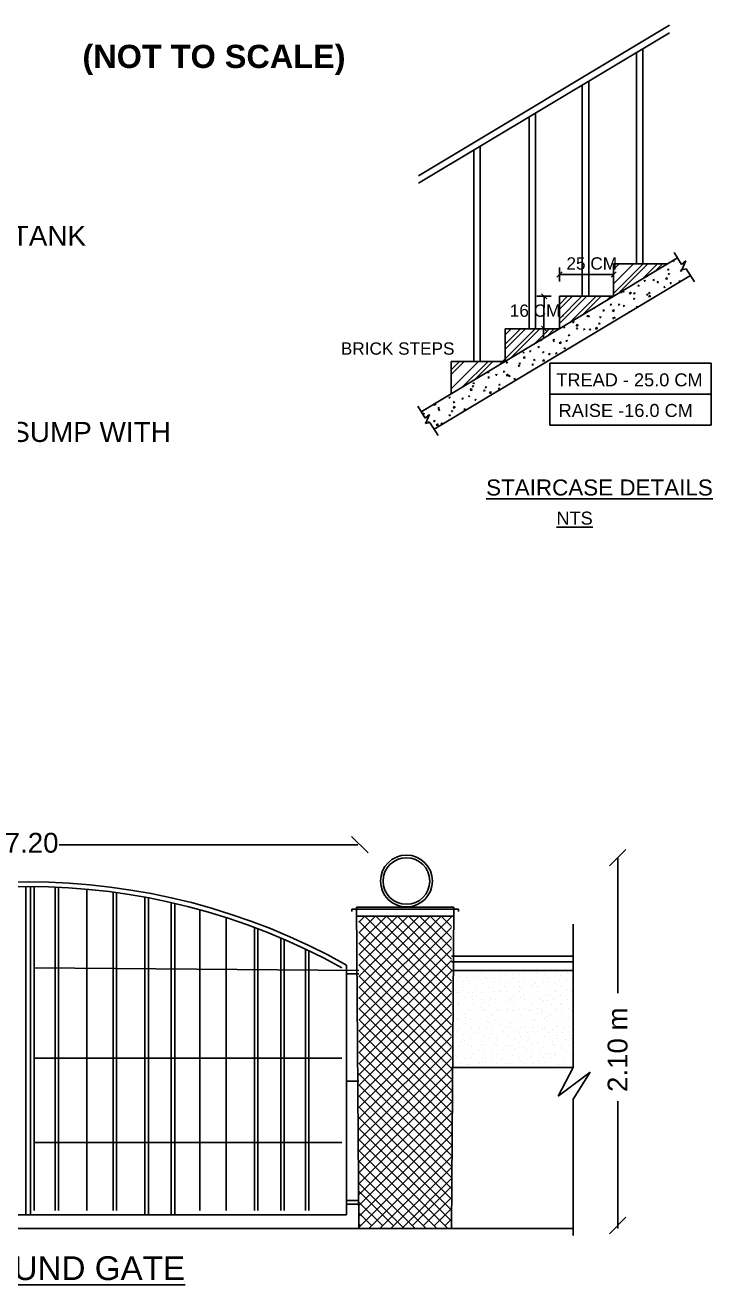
# Model space of a CAD drawing. Header units: metres. Extents: x 0 to 298, y 0 to 162.
# Drawn here: x 120.85 to 131.56, y 96.11 to 115.72 of the extents above; entities that cross this region are included whole.
import ezdxf

# ---------------------------------------------------------------- set-up
doc = ezdxf.new("R2010")
doc.units = ezdxf.units.M
doc.header["$MEASUREMENT"] = 0
doc.styles.add('ld', font='arial.ttf')
doc.styles.add('style1', font='arial.ttf')
doc.styles.add('style3', font='arialbd.ttf', dxfattribs={"height": 7})

msp = doc.modelspace()

# ---------------------------------------------------------------- linework, layer by layer
at = {"linetype": 'ByBlock'}
for p, q in [((126.97867, 113.37862), (130.88644, 115.72327)), ((126.97867, 113.26054), (130.88644, 115.6052)), ((130.47041, 112.00705), (130.47041, 115.35558)), ((130.36916, 112.00705), (130.36916, 115.29483)), ((129.52541, 111.5008), (129.52541, 114.78858)), ((129.62666, 111.5008), (129.62666, 114.84933)), ((128.69811, 110.99455), (128.69811, 114.28233)), ((128.79936, 110.99455), (128.79936, 114.34308)), ((127.83791, 110.4883), (127.83791, 113.77608)), ((127.93916, 110.4883), (127.93916, 113.83683)), ((127.02131, 109.70446), (131.01064, 112.09806)), ((130.93247, 112.05115), (130.94544, 112.0424)), ((130.93745, 112.05414), (130.95114, 112.0594)), ((130.9454, 112.04218), (130.95111, 112.05918)), ((130.95734, 112.18519), (131.07266, 111.99666)), ((131.07266, 111.99666), (131.13817, 112.05165)), ((131.13817, 112.05165), (131.07528, 111.91548)), ((127.22122, 109.43082), (131.21055, 111.82441)), ((129.21164, 111.88113), (129.13128, 111.80077)), ((129.97503, 111.80077), (130.05539, 111.88113)), ((130.01521, 112.00705), (130.85896, 112.00705)), ((130.01521, 111.5008), (130.01521, 112.00705)), ((130.01521, 111.9944), (130.02786, 112.00705)), ((130.01521, 111.54693), (130.47533, 112.00705)), ((130.01521, 111.91982), (130.10244, 112.00705)), ((130.01521, 111.69609), (130.32617, 112.00705)), ((130.08632, 111.54346), (130.5499, 112.00705)), ((130.45921, 111.7672), (130.69906, 112.00705)), ((130.54032, 111.81586), (130.54635, 111.81493)), ((130.54631, 111.81475), (130.5458, 111.81915)), ((130.64565, 111.87906), (130.77364, 112.00705)), ((130.85397, 111.91253), (130.86752, 111.92869)), ((130.85397, 111.91253), (130.87078, 111.91106)), ((130.86302, 111.84789), (130.88271, 111.85545)), ((130.86302, 111.84789), (130.87701, 111.83845)), ((130.87074, 111.91084), (130.86749, 111.92847)), ((130.87697, 111.83824), (130.88267, 111.85523)), ((131.05569, 111.89488), (131.06925, 111.91104)), ((131.05569, 111.89488), (131.07251, 111.89341)), ((131.07247, 111.89319), (131.06922, 111.91082)), ((131.07528, 111.91548), (131.14341, 111.9312)), ((131.14341, 111.9312), (131.27183, 111.72694)), ((130.39039, 111.66647), (130.41008, 111.67403)), ((130.39039, 111.66647), (130.40438, 111.65703)), ((130.40435, 111.65681), (130.41005, 111.67381)), ((130.48953, 111.73628), (130.50309, 111.75244)), ((130.48953, 111.73628), (130.50634, 111.73481)), ((130.5063, 111.73459), (130.50305, 111.75222)), ((130.6267, 111.75718), (130.6464, 111.76474)), ((130.6267, 111.75718), (130.64069, 111.74774)), ((130.64066, 111.74752), (130.64636, 111.76452)), ((130.69126, 111.71863), (130.70482, 111.73479)), ((130.69126, 111.71863), (130.70807, 111.71716)), ((130.70803, 111.71694), (130.70478, 111.73457)), ((130.79458, 111.64394), (130.81428, 111.6515)), ((130.79458, 111.64394), (130.80857, 111.63451)), ((130.80854, 111.63429), (130.81424, 111.65128)), ((130.8215, 111.77225), (130.84341, 111.79508)), ((130.8215, 111.77225), (130.84651, 111.76837)), ((130.84647, 111.7682), (130.84337, 111.79491)), ((130.89299, 111.70098), (130.90655, 111.71714)), ((130.89299, 111.70098), (130.9098, 111.69951)), ((130.90976, 111.69929), (130.90651, 111.71692)), ((131.0309, 111.73465), (131.05059, 111.74221)), ((131.0309, 111.73465), (131.04489, 111.72522)), ((131.04485, 111.725), (131.05055, 111.74199)), ((128.9732, 111.46062), (128.89284, 111.54098)), ((128.93302, 111.5008), (128.92146, 110.84455)), ((129.17146, 110.99455), (129.17146, 111.5008)), ((129.17146, 111.5008), (130.01521, 111.5008)), ((129.17146, 111.15065), (129.52161, 111.5008)), ((129.17146, 111.37438), (129.29788, 111.5008)), ((129.17146, 111.2998), (129.37245, 111.5008)), ((129.17146, 111.07607), (129.59619, 111.5008)), ((129.34054, 111.096), (129.74534, 111.5008)), ((129.52699, 111.20786), (129.81992, 111.5008)), ((129.89987, 111.4316), (129.96908, 111.5008)), ((130.1251, 111.56002), (130.13643, 111.57353)), ((130.1251, 111.56002), (130.14191, 111.55855)), ((130.14187, 111.55833), (130.1388, 111.57495)), ((130.15408, 111.57576), (130.17377, 111.58331)), ((130.15408, 111.57576), (130.16807, 111.56632)), ((130.16803, 111.5661), (130.17374, 111.5831)), ((130.25846, 111.54483), (130.28037, 111.56767)), ((130.25846, 111.54483), (130.28348, 111.54096)), ((130.28344, 111.54078), (130.28033, 111.56749)), ((130.32196, 111.46252), (130.34165, 111.47008)), ((130.32196, 111.46252), (130.33595, 111.45308)), ((130.32682, 111.54237), (130.34038, 111.55853)), ((130.32682, 111.54237), (130.34364, 111.5409)), ((130.33591, 111.45286), (130.34162, 111.46986)), ((130.3436, 111.54068), (130.34035, 111.55831)), ((130.52855, 111.52472), (130.54211, 111.54088)), ((130.52855, 111.52472), (130.54536, 111.52325)), ((130.54533, 111.52303), (130.54208, 111.54066)), ((130.55827, 111.55323), (130.57796, 111.56079)), ((130.55827, 111.55323), (130.57226, 111.54379)), ((130.55863, 111.49828), (130.58053, 111.52111)), ((130.55863, 111.49828), (130.58364, 111.4944)), ((130.57223, 111.54358), (130.57793, 111.56057)), ((130.5836, 111.49423), (130.58049, 111.52094)), ((129.70667, 111.31567), (129.72044, 111.31354)), ((129.7204, 111.31336), (129.71926, 111.32323)), ((129.84933, 111.2811), (129.86903, 111.28865)), ((129.84933, 111.2811), (129.86332, 111.27166)), ((129.86329, 111.27144), (129.86899, 111.28844)), ((129.96239, 111.36612), (129.97595, 111.38227)), ((129.96239, 111.36612), (129.9792, 111.36465)), ((129.97916, 111.36443), (129.97591, 111.38206)), ((129.99559, 111.27086), (130.0175, 111.29369)), ((129.99559, 111.27086), (130.0206, 111.26698)), ((130.02056, 111.26681), (130.01746, 111.29352)), ((130.08565, 111.37181), (130.10534, 111.37937)), ((130.08565, 111.37181), (130.09964, 111.36237)), ((130.0996, 111.36215), (130.1053, 111.37915)), ((130.16412, 111.34847), (130.17768, 111.36463)), ((130.16412, 111.34847), (130.18093, 111.347)), ((130.18089, 111.34678), (130.17764, 111.36441)), ((130.25353, 111.25857), (130.27322, 111.26613)), ((130.25353, 111.25857), (130.2601, 111.25414)), ((130.27154, 111.26101), (130.27318, 111.26591)), ((130.36585, 111.33082), (130.37941, 111.34698)), ((130.36585, 111.33082), (130.38266, 111.32935)), ((130.38262, 111.32913), (130.37937, 111.34676)), ((128.89284, 111.03473), (128.9732, 110.95437)), ((129.23352, 111.0136), (129.24708, 111.02976)), ((129.25029, 111.01191), (129.24704, 111.02954)), ((129.37671, 111.09967), (129.3964, 111.10723)), ((129.37671, 111.09967), (129.3907, 111.09024)), ((129.39066, 111.09002), (129.39636, 111.10701)), ((129.43256, 111.04345), (129.45446, 111.06628)), ((129.43256, 111.04345), (129.45757, 111.03957)), ((129.45753, 111.03939), (129.45442, 111.0661)), ((129.59795, 111.18986), (129.61151, 111.20602)), ((129.59795, 111.18986), (129.61477, 111.18839)), ((129.61473, 111.18817), (129.61148, 111.2058)), ((129.61302, 111.19038), (129.63271, 111.19794)), ((129.61302, 111.19038), (129.62701, 111.18095)), ((129.62697, 111.18073), (129.63268, 111.19772)), ((129.7809, 111.07715), (129.80059, 111.08471)), ((129.7809, 111.07715), (129.79489, 111.06771)), ((129.79485, 111.06749), (129.80056, 111.08449)), ((129.79968, 111.17221), (129.81324, 111.18837)), ((129.79968, 111.17221), (129.81649, 111.17074)), ((129.81646, 111.17052), (129.81321, 111.18815)), ((130.00141, 111.15456), (130.01497, 111.17072)), ((130.00141, 111.15456), (130.01822, 111.15309)), ((130.01819, 111.15287), (130.01494, 111.1705)), ((130.01721, 111.16786), (130.03691, 111.17542)), ((130.01721, 111.16786), (130.0312, 111.15842)), ((130.03117, 111.1582), (130.03687, 111.1752)), ((128.22188, 110.4248), (128.79163, 110.99455)), ((128.32771, 110.4883), (128.32771, 110.99455)), ((128.32771, 110.9781), (128.34416, 110.99455)), ((128.32771, 110.75436), (128.56789, 110.99455)), ((128.32771, 110.90352), (128.41874, 110.99455)), ((128.32771, 110.67979), (128.64247, 110.99455)), ((128.32771, 110.99455), (129.17146, 110.99455)), ((128.40832, 110.53667), (128.8662, 110.99455)), ((128.78121, 110.7604), (129.01536, 110.99455)), ((128.96765, 110.87226), (129.08994, 110.99455)), ((129.07081, 110.8197), (129.08437, 110.83586)), ((129.08759, 110.81801), (129.08434, 110.83564)), ((129.23352, 111.0136), (129.25033, 111.01213)), ((129.30828, 110.89572), (129.32797, 110.90328)), ((129.30828, 110.89572), (129.32227, 110.88629)), ((129.32223, 110.88607), (129.32793, 110.90306)), ((129.43525, 110.99596), (129.44881, 111.01211)), ((129.43525, 110.99596), (129.45206, 110.99448)), ((129.45202, 110.99427), (129.44877, 111.0119)), ((129.54459, 110.98643), (129.56428, 110.99399)), ((129.54459, 110.98643), (129.55858, 110.977)), ((129.55854, 110.97678), (129.56424, 110.99378)), ((129.63698, 110.97831), (129.65054, 110.99446)), ((129.63698, 110.97831), (129.65379, 110.97684)), ((129.65375, 110.97662), (129.6505, 110.99425)), ((129.73272, 110.99689), (129.75462, 111.01972)), ((129.73272, 110.99689), (129.75773, 110.99301)), ((129.75769, 110.99284), (129.75458, 111.01955)), ((128.70638, 110.64344), (128.71994, 110.6596)), ((128.70638, 110.64344), (128.72319, 110.64197)), ((128.72315, 110.64175), (128.7199, 110.65938)), ((128.83565, 110.7143), (128.85534, 110.72186)), ((128.83565, 110.7143), (128.84964, 110.70486)), ((128.8496, 110.70465), (128.85531, 110.72164)), ((128.87302, 110.81548), (128.89453, 110.81215)), ((128.89449, 110.81197), (128.89271, 110.8273)), ((128.90811, 110.62579), (128.92167, 110.64195)), ((128.92488, 110.6241), (128.92163, 110.64173)), ((129.07081, 110.8197), (129.08762, 110.81823)), ((129.07196, 110.80501), (129.09166, 110.81257)), ((129.07196, 110.80501), (129.08595, 110.79557)), ((129.08592, 110.79536), (129.09162, 110.81235)), ((129.16968, 110.76947), (129.19159, 110.79231)), ((129.16968, 110.76947), (129.1947, 110.7656)), ((129.19466, 110.76542), (129.19155, 110.79213)), ((129.23984, 110.69177), (129.25954, 110.69933)), ((129.23984, 110.69177), (129.25383, 110.68234)), ((129.2538, 110.68212), (129.2595, 110.69912)), ((129.27254, 110.80205), (129.2861, 110.81821)), ((129.27254, 110.80205), (129.28935, 110.80058)), ((129.28932, 110.80036), (129.28607, 110.81799)), ((129.47427, 110.7844), (129.48783, 110.80056)), ((129.47427, 110.7844), (129.47682, 110.78418)), ((129.48939, 110.79171), (129.48779, 110.80034)), ((127.48396, 110.4883), (128.32771, 110.4883)), ((127.48396, 109.98205), (127.48396, 110.4883)), ((127.48396, 110.35808), (127.61418, 110.4883)), ((127.48396, 110.2835), (127.68875, 110.4883)), ((127.48396, 110.05977), (127.91249, 110.4883)), ((127.66254, 110.0892), (128.06164, 110.4883)), ((127.84899, 110.20107), (128.13622, 110.4883)), ((128.34194, 110.46719), (128.3555, 110.48335)), ((128.34194, 110.46719), (128.35875, 110.46572)), ((128.35872, 110.4655), (128.35547, 110.48313)), ((128.54367, 110.44954), (128.55723, 110.4657)), ((128.54367, 110.44954), (128.56048, 110.44807)), ((128.56045, 110.44785), (128.55719, 110.46548)), ((128.59934, 110.62359), (128.61903, 110.63115)), ((128.59934, 110.62359), (128.61333, 110.61415)), ((128.60665, 110.54206), (128.62855, 110.56489)), ((128.60665, 110.54206), (128.63166, 110.53818)), ((128.61329, 110.61393), (128.61899, 110.63093)), ((128.63162, 110.538), (128.62851, 110.56471)), ((128.7454, 110.43189), (128.75896, 110.44805)), ((128.76218, 110.4302), (128.75892, 110.44783)), ((128.76722, 110.51035), (128.78691, 110.51791)), ((128.76722, 110.51035), (128.78121, 110.50091)), ((128.78117, 110.5007), (128.78687, 110.51769)), ((128.90681, 110.4955), (128.92871, 110.51833)), ((128.90681, 110.4955), (128.93182, 110.49162)), ((128.90811, 110.62579), (128.92492, 110.62432)), ((128.93178, 110.49145), (128.92867, 110.51816)), ((129.00353, 110.60106), (129.02322, 110.60862)), ((129.00353, 110.60106), (129.01752, 110.59163)), ((129.01748, 110.59141), (129.02319, 110.6084)), ((129.02358, 110.46146), (131.53313, 110.46146)), ((129.02358, 109.49306), (129.02358, 110.46146)), ((129.10984, 110.60815), (129.1234, 110.6243)), ((129.10984, 110.60815), (129.12665, 110.60667)), ((129.12661, 110.60646), (129.12336, 110.62409)), ((131.53313, 109.49306), (131.53313, 110.46146)), ((128.04361, 110.31464), (128.05085, 110.32218)), ((128.04361, 110.31464), (128.06863, 110.31076)), ((128.05828, 110.23822), (128.07797, 110.24577)), ((128.06858, 110.31058), (128.06617, 110.33137)), ((128.07223, 110.22856), (128.07794, 110.24556)), ((128.17924, 110.27328), (128.1928, 110.28944)), ((128.17924, 110.27328), (128.19605, 110.27181)), ((128.19601, 110.27159), (128.19276, 110.28922)), ((128.29459, 110.32893), (128.31429, 110.33649)), ((128.29459, 110.32893), (128.30858, 110.31949)), ((128.30855, 110.31927), (128.31425, 110.33627)), ((128.34377, 110.26809), (128.36568, 110.29092)), ((128.34377, 110.26809), (128.36879, 110.26421)), ((128.36875, 110.26403), (128.36564, 110.29074)), ((128.38097, 110.25563), (128.39453, 110.27179)), ((128.38097, 110.25563), (128.39778, 110.25416)), ((128.39774, 110.25394), (128.39449, 110.27157)), ((128.53091, 110.41964), (128.5506, 110.4272)), ((128.53091, 110.41964), (128.5449, 110.4102)), ((128.54486, 110.40999), (128.55056, 110.42698)), ((128.7454, 110.43189), (128.76221, 110.43042)), ((127.59643, 110.04953), (127.59965, 110.04736)), ((127.59961, 110.04714), (127.60141, 110.05252)), ((127.78074, 110.04067), (127.80264, 110.0635)), ((127.80571, 110.03661), (127.8026, 110.06332)), ((127.8148, 110.09703), (127.82836, 110.11318)), ((127.8148, 110.09703), (127.83161, 110.09556)), ((127.82197, 110.1475), (127.84166, 110.15506)), ((127.82197, 110.1475), (127.83596, 110.13807)), ((127.83158, 110.09534), (127.82832, 110.11297)), ((127.83592, 110.13785), (127.84162, 110.15485)), ((128.01653, 110.07938), (128.03009, 110.09554)), ((128.01653, 110.07938), (128.03334, 110.07791)), ((128.03331, 110.07769), (128.03005, 110.09532)), ((128.05828, 110.23822), (128.07227, 110.22878)), ((128.21826, 110.06173), (128.23182, 110.07789)), ((128.21826, 110.06173), (128.23507, 110.06026)), ((128.22616, 110.12498), (128.24585, 110.13254)), ((128.22616, 110.12498), (128.24015, 110.11554)), ((128.23504, 110.06004), (128.23178, 110.07767)), ((128.24011, 110.11533), (128.24582, 110.13232)), ((128.46247, 110.21569), (128.48217, 110.22325)), ((128.46247, 110.21569), (128.47646, 110.20625)), ((128.47643, 110.20604), (128.48213, 110.22303)), ((127.45037, 109.92077), (127.46393, 109.93693)), ((127.45037, 109.92077), (127.46718, 109.9193)), ((127.46714, 109.91908), (127.46389, 109.93671)), ((127.51722, 109.85284), (127.53692, 109.8604)), ((127.51722, 109.85284), (127.53121, 109.84341)), ((127.53118, 109.84319), (127.53688, 109.86019)), ((127.6521, 109.90312), (127.66566, 109.91928)), ((127.6521, 109.90312), (127.66891, 109.90165)), ((127.66887, 109.90143), (127.66562, 109.91906)), ((127.75354, 109.94355), (127.77323, 109.95111)), ((127.75354, 109.94355), (127.76753, 109.93412)), ((127.76749, 109.9339), (127.77319, 109.9509)), ((127.78074, 110.04067), (127.80575, 110.03679)), ((127.85383, 109.88547), (127.86739, 109.90163)), ((127.85383, 109.88547), (127.87064, 109.884)), ((127.8706, 109.88378), (127.86735, 109.90141)), ((127.98985, 110.03427), (128.00954, 110.04183)), ((127.98985, 110.03427), (128.00384, 110.02483)), ((128.0038, 110.02461), (128.0095, 110.04161)), ((128.0809, 109.99411), (128.10281, 110.01695)), ((128.0809, 109.99411), (128.10591, 109.99023)), ((128.10587, 109.99006), (128.10277, 110.01677)), ((131.53313, 109.97726), (129.02358, 109.97726)), ((126.96802, 109.7916), (127.08333, 109.60307)), ((127.0446, 109.67142), (127.06429, 109.67898)), ((127.0446, 109.67142), (127.05859, 109.66198)), ((127.05855, 109.66177), (127.06425, 109.67876)), ((127.08333, 109.60307), (127.14884, 109.65806)), ((127.14884, 109.65806), (127.08596, 109.52189)), ((127.0878, 109.74435), (127.10274, 109.74304)), ((127.10271, 109.74283), (127.10097, 109.75225)), ((127.2177, 109.81325), (127.23816, 109.83457)), ((127.2177, 109.81325), (127.24272, 109.80937)), ((127.24268, 109.8092), (127.23962, 109.83545)), ((127.28091, 109.76213), (127.3006, 109.76969)), ((127.28091, 109.76213), (127.2949, 109.75269)), ((127.28766, 109.72687), (127.30122, 109.74302)), ((127.28766, 109.72687), (127.30447, 109.72539)), ((127.29486, 109.75248), (127.30057, 109.76947)), ((127.30444, 109.72518), (127.30118, 109.74281)), ((127.44879, 109.64889), (127.46848, 109.65645)), ((127.46274, 109.63924), (127.46845, 109.65624)), ((127.48939, 109.70922), (127.50295, 109.72537)), ((127.48939, 109.70922), (127.5062, 109.70775)), ((127.50616, 109.70753), (127.50291, 109.72516)), ((127.51786, 109.7667), (127.53977, 109.78953)), ((127.51786, 109.7667), (127.54288, 109.76282)), ((127.54284, 109.76264), (127.53973, 109.78935)), ((127.6851, 109.73961), (127.7048, 109.74717)), ((127.6851, 109.73961), (127.69909, 109.73017)), ((127.69906, 109.72995), (127.70476, 109.74695)), ((127.08596, 109.52189), (127.15408, 109.5376)), ((127.12496, 109.53296), (127.13852, 109.54912)), ((127.12496, 109.53296), (127.13148, 109.53239)), ((127.14111, 109.53461), (127.13848, 109.5489)), ((127.15408, 109.5376), (127.2825, 109.33335)), ((127.21248, 109.55818), (127.23217, 109.56574)), ((127.21248, 109.55818), (127.22647, 109.54875)), ((127.22643, 109.54853), (127.23213, 109.56553)), ((127.25499, 109.49272), (127.2769, 109.51556)), ((127.25499, 109.49272), (127.28, 109.48885)), ((127.27996, 109.48867), (127.27686, 109.51538)), ((127.32669, 109.51531), (127.34024, 109.53147)), ((127.32669, 109.51531), (127.3435, 109.51384)), ((127.34346, 109.51362), (127.34021, 109.53125)), ((127.44879, 109.64889), (127.46278, 109.63946)), ((131.53313, 109.49306), (129.02358, 109.49306))]:
    msp.add_line(p, q, dxfattribs=at)
at = {"linetype": 'ByBlock', "ltscale": 0.75}
for p, q in [((129.17146, 111.95181), (129.17146, 111.73009)), ((129.17146, 111.84095), (130.01521, 111.84095)), ((129.04388, 111.5008), (128.82216, 111.5008))]:
    msp.add_line(p, q, dxfattribs=at)
for p, q in [((130.01521, 111.5008), (129.76521, 111.50039)), ((125.93691, 103.08954), (126.19432, 102.83213)), ((126.03464, 102.96083), (121.38122, 102.96083)), ((129.94954, 102.62999), (130.20694, 102.8874)), ((130.07824, 102.7587), (130.07824, 100.65089)), ((120.86379, 102.30985), (120.86379, 97.19436)), ((120.93678, 102.30985), (120.93678, 97.19436)), ((120.99638, 102.30985), (120.99638, 97.26643)), ((121.32015, 102.30109), (121.32015, 97.26643)), ((121.3742, 102.29868), (121.3742, 97.26643)), ((121.81366, 102.26831), (121.81366, 97.26643)), ((122.22291, 102.22254), (122.22291, 97.26643)), ((122.27697, 102.21523), (122.27697, 97.26643)), ((122.71843, 102.14422), (122.71843, 97.20678)), ((122.77249, 102.13414), (122.77249, 97.20678)), ((123.12769, 102.06022), (123.12769, 97.20678)), ((123.18174, 102.04779), (123.18174, 97.20678)), ((123.57167, 101.94876), (123.57167, 97.26643)), ((123.98093, 101.82666), (123.98093, 97.26643)), ((125.94202, 101.9545), (125.94202, 101.91847)), ((127.59971, 101.9545), (125.94202, 101.9545)), ((126.01409, 101.99054), (126.05013, 96.98652)), ((127.52764, 101.99054), (126.01409, 101.99054)), ((127.52764, 101.84639), (126.01409, 101.84639)), ((126.05013, 101.75713), (126.13939, 101.84639)), ((126.05013, 101.58726), (126.30927, 101.84639)), ((126.05013, 101.41738), (126.47914, 101.84639)), ((126.05013, 101.2475), (126.64902, 101.84639)), ((126.05013, 101.07762), (126.8189, 101.84639)), ((126.05013, 100.90774), (126.98878, 101.84639)), ((126.05013, 100.73786), (127.15866, 101.84639)), ((126.05013, 100.56798), (127.32854, 101.84639)), ((126.05013, 100.3981), (127.4916, 101.83957)), ((127.4916, 100.49678), (126.14198, 101.84639)), ((127.4916, 100.66666), (126.31186, 101.84639)), ((127.4916, 100.83654), (126.48174, 101.84639)), ((127.4916, 101.00642), (126.65162, 101.84639)), ((127.4916, 101.17629), (126.8215, 101.84639)), ((127.4916, 101.34617), (126.99138, 101.84639)), ((127.4916, 101.51605), (127.16126, 101.84639)), ((127.4916, 101.68593), (127.33114, 101.84639)), ((127.52764, 101.99054), (127.4916, 96.98652)), ((127.59971, 101.91847), (127.59971, 101.9545)), ((124.42425, 101.67259), (124.42425, 97.26643)), ((124.47831, 101.6522), (124.47831, 97.26643)), ((127.4916, 100.3269), (126.05013, 101.76837)), ((126.05013, 100.22822), (127.4916, 101.66969)), ((129.3869, 101.72395), (129.3869, 99.49296)), ((124.8335, 101.50927), (124.8335, 97.26643)), ((124.88756, 101.48613), (124.88756, 97.26643)), ((127.4916, 100.15702), (126.05013, 101.59849)), ((126.05013, 100.05835), (127.4916, 101.49982)), ((127.4916, 99.98714), (126.05013, 101.42861)), ((125.21869, 101.33606), (125.21869, 97.26643)), ((125.27275, 101.31018), (125.27275, 97.26643)), ((126.05013, 99.88847), (127.4916, 101.32994)), ((127.4916, 99.81726), (126.05013, 101.25873)), ((127.4916, 101.22265), (129.3869, 101.22265)), ((126.05013, 101.00307), (120.99638, 101.04081)), ((125.85642, 101.08735), (125.85642, 97.19436)), ((126.05013, 99.71859), (127.4916, 101.16006)), ((127.4916, 99.64738), (126.05013, 101.08885)), ((127.4916, 101.13482), (129.3869, 101.13482)), ((126.05013, 100.94867), (125.85642, 100.94867)), ((126.05013, 99.54871), (127.4916, 100.99018)), ((127.4916, 99.47751), (126.05013, 100.91898)), ((127.4916, 101.00307), (129.3869, 101.00307)), ((127.49489, 100.99669), (127.49489, 100.99669)), ((127.61849, 100.91555), (127.61849, 100.91555)), ((127.65923, 100.83172), (127.65923, 100.83172)), ((127.7249, 100.90011), (127.7249, 100.90011)), ((127.75534, 100.84437), (127.75534, 100.84437)), ((127.84294, 100.91596), (127.84294, 100.91596)), ((127.95484, 100.9512), (127.95484, 100.9512)), ((128.01755, 100.89374), (128.01755, 100.89374)), ((128.05678, 100.87165), (128.05678, 100.87165)), ((128.14335, 100.89545), (128.14335, 100.89545)), ((128.25145, 100.87867), (128.25145, 100.87867)), ((128.26144, 100.93614), (128.26144, 100.93614)), ((128.33836, 100.94536), (128.33836, 100.94536)), ((128.43526, 100.93388), (128.43526, 100.93388)), ((128.44011, 100.88107), (128.44011, 100.88107)), ((128.53589, 100.94235), (128.53589, 100.94235)), ((128.62448, 100.88019), (128.62448, 100.88019)), ((128.62926, 100.95943), (128.62926, 100.95943)), ((128.72168, 100.95478), (128.72168, 100.95478)), ((128.81526, 100.94815), (128.81526, 100.94815)), ((128.86078, 100.98991), (128.86078, 100.98991)), ((128.91938, 100.99762), (128.91938, 100.99762)), ((128.93478, 100.93736), (128.93478, 100.93736)), ((129.0078, 100.88961), (129.0078, 100.88961)), ((129.10366, 100.94567), (129.10366, 100.94567)), ((129.17983, 100.8453), (129.17983, 100.8453)), ((129.18963, 100.91841), (129.18963, 100.91841)), ((129.27773, 100.85819), (129.27773, 100.85819)), ((129.28937, 100.96331), (129.28937, 100.96331)), ((129.3336, 100.99675), (129.3336, 100.99675)), ((129.37384, 100.87084), (129.37384, 100.87084)), ((129.38368, 100.93818), (129.38368, 100.93818)), ((126.05013, 99.37883), (127.4916, 100.8203)), ((127.4916, 99.30763), (126.05013, 100.7491)), ((126.05013, 99.20895), (127.4916, 100.65042)), ((127.49363, 100.72425), (127.49363, 100.72425)), ((127.52152, 100.82468), (127.52152, 100.82468)), ((127.56167, 100.66496), (127.56167, 100.66496)), ((127.59538, 100.65996), (127.59538, 100.65996)), ((127.66924, 100.68932), (127.66924, 100.68932)), ((127.6767, 100.73507), (127.6767, 100.73507)), ((127.7632, 100.6588), (127.7632, 100.6588)), ((127.77521, 100.79795), (127.77521, 100.79795)), ((127.82179, 100.66651), (127.82179, 100.66651)), ((127.8859, 100.75257), (127.8859, 100.75257)), ((127.96987, 100.80496), (127.96987, 100.80496)), ((127.97441, 100.66609), (127.97441, 100.66609)), ((128.06132, 100.73278), (128.06132, 100.73278)), ((128.1256, 100.73589), (128.1256, 100.73589)), ((128.15853, 100.80737), (128.15853, 100.80737)), ((128.16307, 100.6685), (128.16307, 100.6685)), ((128.23701, 100.69264), (128.23701, 100.69264)), ((128.25029, 100.68047), (128.25029, 100.68047)), ((128.31965, 100.75566), (128.31965, 100.75566)), ((128.3429, 100.80649), (128.3429, 100.80649)), ((128.34744, 100.66761), (128.34744, 100.66761)), ((128.45367, 100.7559), (128.45367, 100.7559)), ((128.53756, 100.8135), (128.53756, 100.8135)), ((128.5421, 100.67463), (128.5421, 100.67463)), ((128.5441, 100.75607), (128.5441, 100.75607)), ((128.57449, 100.7367), (128.57449, 100.7367)), ((128.73323, 100.7865), (128.73323, 100.7865)), ((128.76855, 100.75647), (128.76855, 100.75647)), ((128.79182, 100.79422), (128.79182, 100.79422)), ((128.82368, 100.74833), (128.82368, 100.74833)), ((128.83134, 100.67162), (128.83134, 100.67162)), ((128.92723, 100.81204), (128.92723, 100.81204)), ((128.98583, 100.81976), (128.98583, 100.81976)), ((129.02339, 100.73752), (129.02339, 100.73752)), ((129.10526, 100.82203), (129.10526, 100.82203)), ((129.1098, 100.68316), (129.1098, 100.68316)), ((129.1107, 100.67742), (129.1107, 100.67742)), ((129.19671, 100.74985), (129.19671, 100.74985)), ((129.29845, 100.68557), (129.29845, 100.68557)), ((129.35725, 100.66822), (129.35725, 100.66822)), ((129.3817, 100.68527), (129.3817, 100.68527)), ((127.4916, 99.13775), (126.05013, 100.57922)), ((126.05013, 99.03907), (127.4916, 100.48054)), ((127.50023, 100.43757), (127.50023, 100.43757)), ((127.51528, 100.5686), (127.51528, 100.5686)), ((127.59813, 100.45046), (127.59813, 100.45046)), ((127.6003, 100.4907), (127.6003, 100.4907)), ((127.70452, 100.57396), (127.70452, 100.57396)), ((127.81697, 100.55395), (127.81697, 100.55395)), ((127.82965, 100.48094), (127.82965, 100.48094)), ((127.88149, 100.59479), (127.88149, 100.59479)), ((127.95936, 100.555), (127.95936, 100.555)), ((127.98614, 100.50154), (127.98614, 100.50154)), ((128.0704, 100.45504), (128.0704, 100.45504)), ((128.09633, 100.55975), (128.09633, 100.55975)), ((128.18381, 100.55541), (128.18381, 100.55541)), ((128.35198, 100.52874), (128.35198, 100.52874)), ((128.40825, 100.55582), (128.40825, 100.55582)), ((128.44919, 100.60333), (128.44919, 100.60333)), ((128.45373, 100.46445), (128.45373, 100.46445)), ((128.56816, 100.57816), (128.56816, 100.57816)), ((128.61468, 100.60836), (128.61468, 100.60836)), ((128.6327, 100.55622), (128.6327, 100.55622)), ((128.74212, 100.48652), (128.74212, 100.48652)), ((128.76216, 100.6037), (128.76216, 100.6037)), ((128.85715, 100.55663), (128.85715, 100.55663)), ((128.91967, 100.53727), (128.91967, 100.53727)), ((128.95617, 100.62925), (128.95617, 100.62925)), ((128.97906, 100.53625), (128.97906, 100.53625)), ((129.01688, 100.61186), (129.01688, 100.61186)), ((129.04177, 100.4788), (129.04177, 100.4788)), ((129.0816, 100.55704), (129.0816, 100.55704)), ((129.18244, 100.61168), (129.18244, 100.61168)), ((129.19101, 100.48733), (129.19101, 100.48733)), ((129.20579, 100.47211), (129.20579, 100.47211)), ((129.30299, 100.54669), (129.30299, 100.54669)), ((127.4916, 98.96787), (126.05013, 100.40934)), ((126.05013, 98.86919), (127.4916, 100.31066)), ((127.4916, 98.79799), (126.05013, 100.23946)), ((127.53137, 100.29207), (127.53137, 100.29207)), ((127.56669, 100.25971), (127.56669, 100.25971)), ((127.60446, 100.38222), (127.60446, 100.38222)), ((127.70191, 100.31464), (127.70191, 100.31464)), ((127.7021, 100.27753), (127.7021, 100.27753)), ((127.76273, 100.39348), (127.76273, 100.39348)), ((127.78883, 100.38133), (127.78883, 100.38133)), ((127.79337, 100.24246), (127.79337, 100.24246)), ((127.89057, 100.31705), (127.89057, 100.31705)), ((127.96469, 100.41859), (127.96469, 100.41859)), ((127.98717, 100.39388), (127.98717, 100.39388)), ((128.01757, 100.37452), (128.01757, 100.37452)), ((128.12698, 100.30482), (128.12698, 100.30482)), ((128.21162, 100.39429), (128.21162, 100.39429)), ((128.24202, 100.37493), (128.24202, 100.37493)), ((128.34271, 100.36187), (128.34271, 100.36187)), ((128.35652, 100.38987), (128.35652, 100.38987)), ((128.4406, 100.37476), (128.4406, 100.37476)), ((128.47812, 100.3797), (128.47812, 100.3797)), ((128.55118, 100.39688), (128.55118, 100.39688)), ((128.57588, 100.30563), (128.57588, 100.30563)), ((128.63461, 100.4003), (128.63461, 100.4003)), ((128.69091, 100.37574), (128.69091, 100.37574)), ((128.73984, 100.39929), (128.73984, 100.39929)), ((128.8251, 100.41554), (128.8251, 100.41554)), ((128.8373, 100.33171), (128.8373, 100.33171)), ((128.88496, 100.39552), (128.88496, 100.39552)), ((128.89684, 100.34981), (128.89684, 100.34981)), ((128.93258, 100.25292), (128.93258, 100.25292)), ((128.97283, 100.28018), (128.97283, 100.28018)), ((129.02477, 100.30645), (129.02477, 100.30645)), ((129.08907, 100.27352), (129.08907, 100.27352)), ((129.1135, 100.41306), (129.1135, 100.41306)), ((129.1398, 100.37656), (129.1398, 100.37656)), ((129.21033, 100.33323), (129.21033, 100.33323)), ((129.30754, 100.40782), (129.30754, 100.40782)), ((129.31208, 100.26895), (129.31208, 100.26895)), ((129.36425, 100.37697), (129.36425, 100.37697)), ((129.37919, 100.31172), (129.37919, 100.31172)), ((126.05013, 98.69931), (127.4916, 100.14078)), ((127.4916, 98.62811), (126.05013, 100.06958)), ((127.51179, 100.16875), (127.51179, 100.16875)), ((127.57454, 100.07413), (127.57454, 100.07413)), ((127.59407, 100.23462), (127.59407, 100.23462)), ((127.61354, 100.10447), (127.61354, 100.10447)), ((127.70646, 100.17577), (127.70646, 100.17577)), ((127.79791, 100.10359), (127.79791, 100.10359)), ((127.89575, 100.21997), (127.89575, 100.21997)), ((127.92504, 100.12028), (127.92504, 100.12028)), ((128.03019, 100.09678), (128.03019, 100.09678)), ((128.04538, 100.2134), (128.04538, 100.2134)), ((128.07578, 100.19404), (128.07578, 100.19404)), ((128.11904, 100.14582), (128.11904, 100.14582)), ((128.17512, 100.22577), (128.17512, 100.22577)), ((128.26014, 100.14786), (128.26014, 100.14786)), ((128.27415, 100.1843), (128.27415, 100.1843)), ((128.27869, 100.04543), (128.27869, 100.04543)), ((128.3656, 100.11212), (128.3656, 100.11212)), ((128.40916, 100.18401), (128.40916, 100.18401)), ((128.40964, 100.12474), (128.40964, 100.12474)), ((128.46735, 100.04784), (128.46735, 100.04784)), ((128.4768, 100.21112), (128.4768, 100.21112)), ((128.56026, 100.11913), (128.56026, 100.11913)), ((128.60317, 100.20955), (128.60317, 100.20955)), ((128.63409, 100.12515), (128.63409, 100.12515)), ((128.74892, 100.12154), (128.74892, 100.12154)), ((128.75617, 100.21692), (128.75617, 100.21692)), ((128.76751, 100.04458), (128.76751, 100.04458)), ((128.79717, 100.23509), (128.79717, 100.23509)), ((128.8279, 100.15118), (128.8279, 100.15118)), ((128.84638, 100.05397), (128.84638, 100.05397)), ((128.90389, 100.08155), (128.90389, 100.08155)), ((128.93329, 100.12066), (128.93329, 100.12066)), ((129.05763, 100.08278), (129.05763, 100.08278)), ((129.12796, 100.12767), (129.12796, 100.12767)), ((129.21487, 100.19436), (129.21487, 100.19436)), ((129.25163, 100.10832), (129.25163, 100.10832)), ((129.30743, 100.12638), (129.30743, 100.12638)), ((126.05013, 98.52944), (127.4916, 99.97091)), ((127.4916, 98.45823), (126.05013, 99.8997)), ((127.51633, 100.02988), (127.51633, 100.02988)), ((127.52087, 99.89101), (127.52087, 99.89101)), ((127.64099, 99.89627), (127.64099, 99.89627)), ((127.68509, 100.01275), (127.68509, 100.01275)), ((127.69959, 99.90399), (127.69959, 99.90399)), ((127.79451, 99.94304), (127.79451, 99.94304)), ((127.82682, 100.02135), (127.82682, 100.02135)), ((127.87914, 100.03252), (127.87914, 100.03252)), ((127.93735, 99.85204), (127.93735, 99.85204)), ((127.96125, 99.89816), (127.96125, 99.89816)), ((127.99711, 99.97173), (127.99711, 99.97173)), ((128.0876, 99.95507), (128.0876, 99.95507)), ((128.10618, 100.02715), (128.10618, 100.02715)), ((128.1618, 99.85245), (128.1618, 99.85245)), ((128.1912, 99.94924), (128.1912, 99.94924)), ((128.37014, 99.97325), (128.37014, 99.97325)), ((128.46785, 99.94427), (128.46785, 99.94427)), ((128.55249, 100.03374), (128.55249, 100.03374)), ((128.55559, 99.87713), (128.55559, 99.87713)), ((128.5648, 99.98026), (128.5648, 99.98026)), ((128.65626, 99.90808), (128.65626, 99.90808)), ((128.66962, 100.03169), (128.66962, 100.03169)), ((128.69229, 99.94467), (128.69229, 99.94467)), ((128.83495, 99.88293), (128.83495, 99.88293)), ((128.83514, 99.85367), (128.83514, 99.85367)), ((128.93783, 99.98178), (128.93783, 99.98178)), ((129.00138, 100.03456), (129.00138, 100.03456)), ((129.05959, 99.85408), (129.05959, 99.85408)), ((129.06548, 99.8972), (129.06548, 99.8972)), ((129.1325, 99.9888), (129.1325, 99.9888)), ((129.14119, 99.94549), (129.14119, 99.94549)), ((129.22583, 100.03496), (129.22583, 100.03496)), ((129.25949, 99.92274), (129.25949, 99.92274)), ((129.32116, 99.9912), (129.32116, 99.9912)), ((129.36564, 99.9459), (129.36564, 99.9459)), ((126.05013, 98.35956), (127.4916, 99.80103)), ((127.4916, 98.28835), (126.05013, 99.72982)), ((127.51885, 99.83186), (127.51885, 99.83186)), ((127.52541, 99.75213), (127.52541, 99.75213)), ((127.54667, 99.67074), (127.54667, 99.67074)), ((127.57706, 99.65138), (127.57706, 99.65138)), ((127.60392, 99.70201), (127.60392, 99.70201)), ((127.62262, 99.82672), (127.62262, 99.82672)), ((127.72008, 99.75915), (127.72008, 99.75915)), ((127.7433, 99.83227), (127.7433, 99.83227)), ((127.80151, 99.65179), (127.80151, 99.65179)), ((127.80699, 99.82584), (127.80699, 99.82584)), ((127.81153, 99.68697), (127.81153, 99.68697)), ((127.90873, 99.76155), (127.90873, 99.76155)), ((128.00165, 99.83285), (128.00165, 99.83285)), ((128.00619, 99.69398), (128.00619, 99.69398)), ((128.02596, 99.6522), (128.02596, 99.6522)), ((128.10898, 99.76279), (128.10898, 99.76279)), ((128.19219, 99.83308), (128.19219, 99.83308)), ((128.19485, 99.69639), (128.19485, 99.69639)), ((128.28777, 99.76768), (128.28777, 99.76768)), ((128.32564, 99.82605), (128.32564, 99.82605)), ((128.40163, 99.75642), (128.40163, 99.75642)), ((128.41664, 99.83349), (128.41664, 99.83349)), ((128.44446, 99.67237), (128.44446, 99.67237)), ((128.47643, 99.77009), (128.47643, 99.77009)), ((128.61829, 99.81968), (128.61829, 99.81968)), ((128.6608, 99.76921), (128.6608, 99.76921)), ((128.74393, 99.66826), (128.74393, 99.66826)), ((128.7505, 99.76419), (128.7505, 99.76419)), ((128.758, 99.84379), (128.758, 99.84379)), ((128.85546, 99.77622), (128.85546, 99.77622)), ((128.91997, 99.80503), (128.91997, 99.80503)), ((128.92374, 99.65383), (128.92374, 99.65383)), ((128.94691, 99.70404), (128.94691, 99.70404)), ((128.99653, 99.70151), (128.99653, 99.70151)), ((129.08998, 99.83471), (129.08998, 99.83471)), ((129.09442, 99.7144), (129.09442, 99.7144)), ((129.1178, 99.6736), (129.1178, 99.6736)), ((129.19934, 99.81083), (129.19934, 99.81083)), ((129.1994, 99.76501), (129.1994, 99.76501)), ((129.28436, 99.73292), (129.28436, 99.73292)), ((129.31443, 99.83512), (129.31443, 99.83512)), ((129.34225, 99.67401), (129.34225, 99.67401)), ((129.37264, 99.65464), (129.37264, 99.65464)), ((129.38454, 99.7526), (129.38454, 99.7526)), ((125.78435, 99.63812), (120.99638, 99.63812)), ((126.05013, 98.18968), (127.4916, 99.63115)), ((127.4916, 98.11847), (126.05013, 99.55994)), ((126.05013, 98.0198), (127.4916, 99.46127)), ((127.4916, 99.49296), (129.3869, 99.49296)), ((127.53498, 99.50339), (127.53498, 99.50339)), ((127.6317, 99.54898), (127.6317, 99.54898)), ((127.68894, 99.6241), (127.68894, 99.6241)), ((127.73638, 99.53561), (127.73638, 99.53561)), ((127.7739, 99.54055), (127.7739, 99.54055)), ((127.93039, 99.56115), (127.93039, 99.56115)), ((127.9683, 99.6299), (127.9683, 99.6299)), ((128.0265, 99.57381), (128.0265, 99.57381)), ((128.11603, 99.49454), (128.11603, 99.49454)), ((128.12439, 99.58669), (128.12439, 99.58669)), ((128.19939, 99.55751), (128.19939, 99.55751)), ((128.26999, 99.61525), (128.26999, 99.61525)), ((128.29231, 99.62881), (128.29231, 99.62881)), ((128.33269, 99.5578), (128.33269, 99.5578)), ((128.38376, 99.55663), (128.38376, 99.55663)), ((128.54992, 99.64272), (128.54992, 99.64272)), ((128.58426, 99.58331), (128.58426, 99.58331)), ((128.62109, 99.55532), (128.62109, 99.55532)), ((128.76708, 99.56605), (128.76708, 99.56605)), ((128.85104, 99.6064), (128.85104, 99.6064)), ((128.86454, 99.49847), (128.86454, 99.49847)), ((128.95145, 99.56516), (128.95145, 99.56516)), ((129.04866, 99.63975), (129.04866, 99.63975)), ((129.0532, 99.50088), (129.0532, 99.50088)), ((129.15181, 99.04422), (129.3869, 99.49296)), ((129.16087, 99.53654), (129.16087, 99.53654)), ((129.21542, 99.5343), (129.21542, 99.5343)), ((129.23303, 99.63887), (129.23303, 99.63887)), ((129.35488, 99.56208), (129.35488, 99.56208)), ((126.05013, 99.27783), (125.85642, 99.27783)), ((127.4916, 97.9486), (126.05013, 99.39007)), ((126.05013, 97.84992), (127.4916, 99.29139)), ((129.65082, 99.41817), (129.15181, 99.04422)), ((129.3869, 98.99628), (129.65082, 99.41817)), ((127.4916, 97.77872), (126.05013, 99.22019)), ((126.05013, 97.68004), (127.4916, 99.12151)), ((127.4916, 97.60884), (126.05013, 99.05031)), ((126.05013, 97.51016), (127.4916, 98.95163)), ((127.4916, 97.43896), (126.05013, 98.88043)), ((129.3869, 98.99628), (129.3869, 96.87244)), ((130.07824, 98.96459), (130.07824, 96.98652)), ((126.05013, 97.34028), (127.4916, 98.78175)), ((127.4916, 97.26908), (126.05013, 98.71055)), ((126.05013, 97.1704), (127.4916, 98.61187)), ((127.4916, 97.0992), (126.05013, 98.54067)), ((125.78435, 98.32361), (120.99638, 98.32361)), ((126.05013, 97.00053), (127.4916, 98.442)), ((127.4344, 96.98652), (126.05013, 98.37079)), ((127.26452, 96.98652), (126.05013, 98.20091)), ((126.206, 96.98652), (127.4916, 98.27212)), ((126.37588, 96.98652), (127.4916, 98.10224)), ((127.09464, 96.98652), (126.05013, 98.03103)), ((126.54576, 96.98652), (127.4916, 97.93236)), ((126.92476, 96.98652), (126.05013, 97.86116)), ((126.75489, 96.98652), (126.05013, 97.69128)), ((126.71564, 96.98652), (127.4916, 97.76248)), ((126.58501, 97.03034), (126.05013, 97.56522)), ((126.88552, 97.03034), (127.4916, 97.63642)), ((126.05013, 97.4176), (125.85642, 97.4176)), ((126.05013, 97.36321), (125.85642, 97.36321)), ((126.41513, 97.03034), (126.05013, 97.39534)), ((127.0554, 97.03034), (127.4916, 97.46654)), ((127.22528, 97.03034), (127.4916, 97.29666)), ((115.94415, 97.19436), (125.85642, 97.19436)), ((126.24525, 97.03034), (126.05013, 97.22546)), ((127.39515, 97.03034), (127.4916, 97.12678)), ((129.94954, 96.90164), (130.20694, 97.15904)), ((112.41366, 96.98652), (129.3869, 96.98652)), ((126.07537, 97.03034), (126.05013, 97.05558))]:
    msp.add_line(p, q)
for centre, major_axis, ratio, start_param, end_param in [((120.90028, 92.24764), (10.13428, 0), 0.99999984, 1.05979984, 2.08179277), ((126.78973, 102.39552), (-0.28563, 0.28563), 1, 3.92699082, 10.21017612), ((120.90028, 92.24764), (10.06221, 0), 0.99999984, 1.06399079, 2.07760186), ((126.78973, 102.39552), (-0.25684, 0.25684), 1, 3.92699082, 10.21017612)]:
    msp.add_ellipse(centre, major_axis=major_axis, ratio=ratio, start_param=start_param, end_param=end_param)

# ---------------------------------------------------------------- texts
for s, height, style, p in [('(NOT TO SCALE)', 0.3614625, 'style3', (121.7462, 115.05649)), ('TO OVER HEAD TANK', 0.3109156, 'style1', (117.24267, 112.28729)), ('25 CM', 0.19152, 'style1', (129.28069, 111.91714)), ('16 CM.', 0.19152, 'style1', (128.39843, 111.18215)), ('BRICK STEPS', 0.19152, 'style1', (125.76847, 110.59191)), ('TREAD - 25.0 CM ', 0.202345, 'style1', (129.12283, 110.09922)), ('RAISE -16.0 CM', 0.202345, 'style1', (129.15881, 109.62245)), ('FILTRARION SUMP WITH', 0.3109156, 'style1', (117.93468, 109.23311)), ('%%USTAIRCASE DETAILS', 0.2498087, 'style1', (128.0298, 108.39912)), ('%%UNTS', 0.202345, 'style1', (129.12448, 107.94553)), ('%%UCOMPOUND GATE', 0.3701376, 'style1', (118.71997, 96.18113))]:
    msp.add_text(s, height=height, dxfattribs=dict(style=style)).set_placement(p)
at = {"style": 'ld', "width": 1}
msp.add_text('7.20', height=0.308448, dxfattribs=at).set_placement((120.53512, 102.83687))
msp.add_text('2.10 m', height=0.308448, rotation=90, dxfattribs=at).set_placement((130.23048, 99.10992))

doc.saveas('drawing.dxf')
